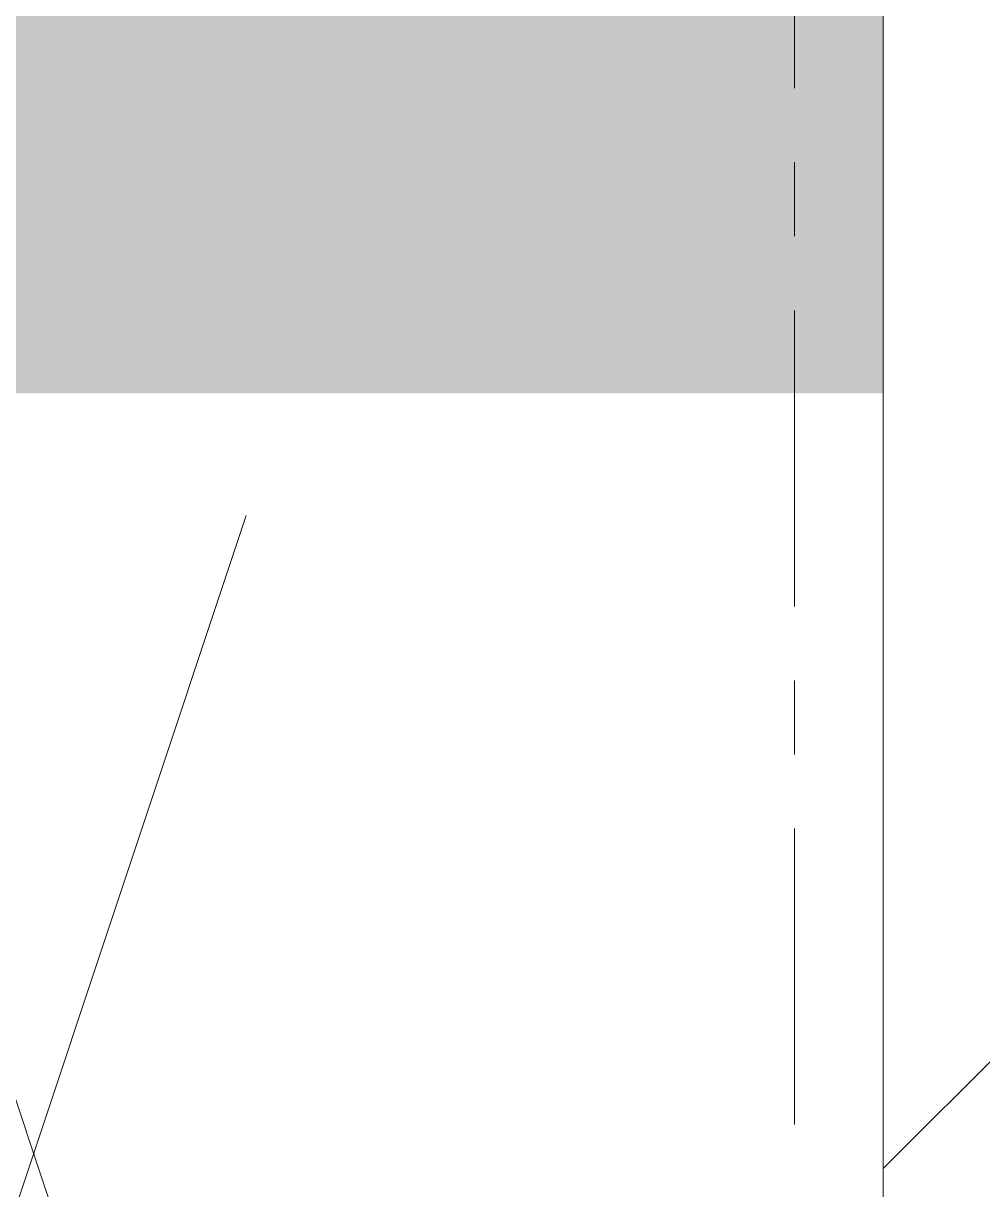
# Model space of a CAD drawing. Header units: inches. Extents: x -4169 to -1846, y 9706 to 12377.
# Drawn here: x -3482.625 to -3481.006, y 10416.195 to 10418.164 of the extents above; entities that cross this region are included whole.
import ezdxf

# ---------------------------------------------------------------- set-up
doc = ezdxf.new("R2010")
doc.units = ezdxf.units.IN
doc.header["$MEASUREMENT"] = 0
doc.linetypes.add('Grid Line 1_2_', pattern=[0.875, 0.5, -0.125, 0.125, -0.125])
for name, color, linetype, lineweight in [('0-1', 7, 'Continuous', 5), ('A-WALL', 113, 'Continuous', 18), ('A-WALL-PATT-4', 111, 'Continuous', 9), ('S-GRID-1', 1, 'Grid Line 1_2_', 9)]:
    doc.layers.add(name, color=color, linetype=linetype, lineweight=lineweight)
pattern_1 = [(161.57, (0.32, 0.32), (-2.560496185, -0.000537386), [0, -18.214, 2.022, 0]), (18.43, (-0.32, 0.32), (-2.560496185, 0.000537386), [0, -18.214, 2.022, 0]), (108.43, (0.32, 0.32), (1.27922091, -6.400876726), [6.07, -14.166]), (71.57, (-0.32, 0.32), (1.27922091, 6.400876726), [6.07, -14.166])]

# ---------------------------------------------------------------- blocks, each defined once
blk = doc.blocks.new('CTR - 1st Phase - Shell_rvt-1-ENLARGED RCP - 1ST FLOOR PLAN')
at = {"layer": 'S-GRID-1'}
blk.add_line((-3481.3237, 9836.1797), (-3481.3237, 12344.5405), dxfattribs=at)

msp = doc.modelspace()

# ---------------------------------------------------------------- hatches: boundary and pattern name
at = {"layer": 'A-WALL-PATT-4'}
h = msp.add_hatch(dxfattribs=at)
h.set_pattern_fill('FP_26', color=256, style=0, pattern_type=2)
h.set_pattern_definition([(45, (0, 0), (-6.335677, 6.335677), []), (45, (0, 9.6), (-6.335677, 6.335677), [])])
h.paths.add_polyline_path([(-3481.1737, 10412.0394), (-3480.6737, 10412.0394), (-3480.6737, 10648.9394), (-3481.1737, 10648.9394), (-3481.1737, 10417.5394)], flags=0)
h = msp.add_hatch(dxfattribs=at)
h.set_pattern_fill('FP_2', color=256, style=0, pattern_type=2)
h.set_pattern_definition(pattern_1)
h.paths.add_polyline_path([(-3481.1737, 10417.5394), (-3481.1751, 10643.4394), (-3486.6737, 10643.4394), (-3486.6737, 10417.5394), (-3481.5916, 10417.5394)], flags=0)
h = msp.add_hatch(dxfattribs=at)
h.set_pattern_fill('FP_2', color=256, style=0, pattern_type=2)
h.set_pattern_definition(pattern_1)
h.paths.add_polyline_path([(-3499.1737, 10412.0394), (-3481.1737, 10412.0394), (-3481.1737, 10417.5394), (-3504.6737, 10417.5394), (-3504.6737, 10412.0394)], flags=0)

# ---------------------------------------------------------------- linework, layer by layer
at = {"layer": 'A-WALL'}
msp.add_line((-3481.1737, 10412.0394), (-3481.1737, 10648.9394), dxfattribs=at)

# ---------------------------------------------------------------- block references
at = {"layer": '0-1'}
msp.add_blockref('CTR - 1st Phase - Shell_rvt-1-ENLARGED RCP - 1ST FLOOR PLAN', (0, 0), dxfattribs=at)

doc.saveas('drawing.dxf')
